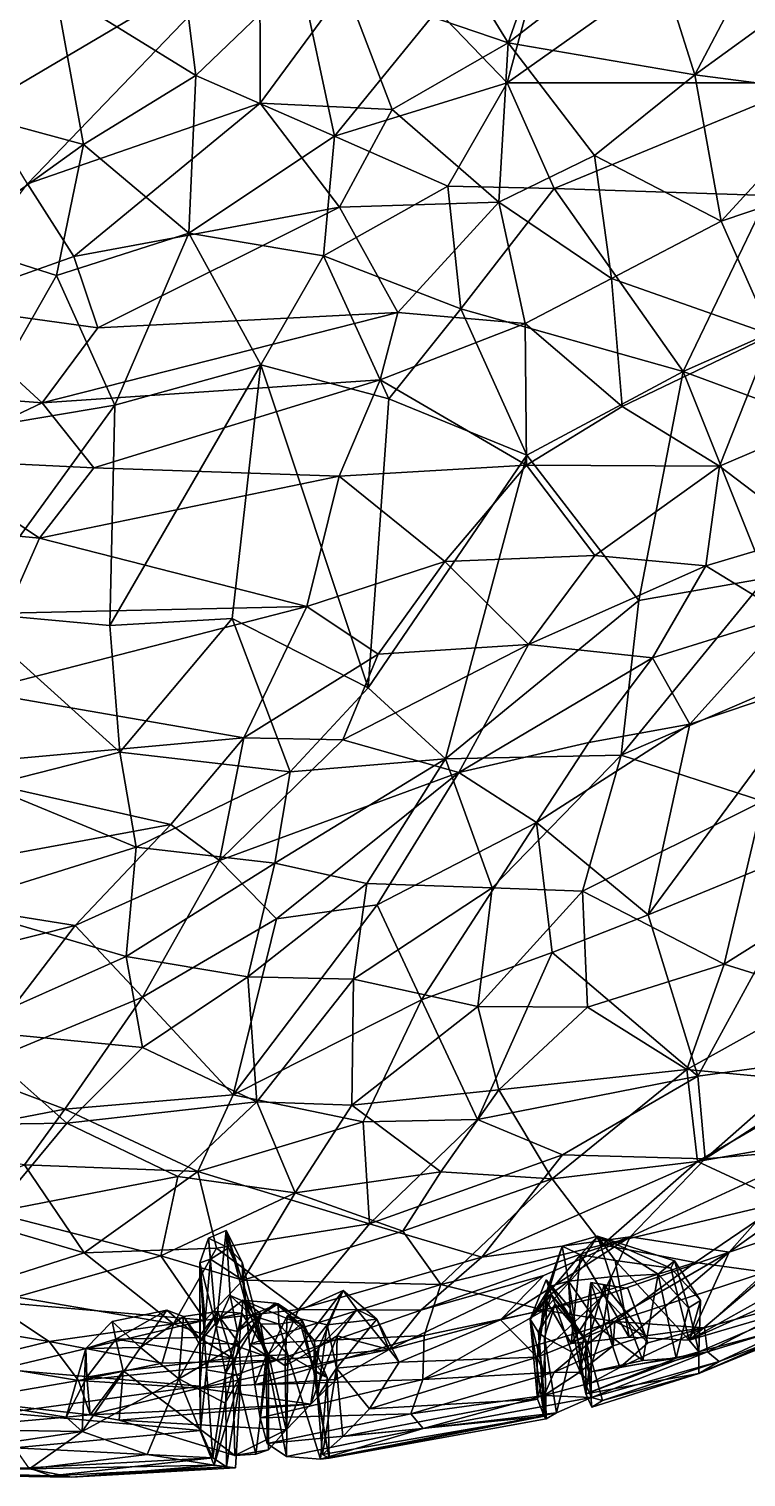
# Model space of a CAD drawing. Header units: metres. Extents: x -887 to 648, y -818 to 707.
# Drawn here: x 28.6 to 237.1, y -815.5 to -394.1 of the extents above; entities that cross this region are included whole.
import ezdxf

# ---------------------------------------------------------------- set-up
doc = ezdxf.new("R2010")
doc.units = ezdxf.units.M

msp = doc.modelspace()

# ---------------------------------------------------------------- linework, layer by layer
at = {"layer": '10k-small'}
for points in [[(222.25, -407.46, -630.75), (209.22, -366.21, -654.09), (251.46, -351.78, -648.46)], [(222.25, -407.46, -630.75), (251.46, -351.78, -648.46), (266.35, -375.29, -632.15)], [(168.02, -398.11, -647.13), (144.26, -359.48, -666.99), (183.24, -354.81, -663.87)], [(167.71, -409.75, 732.98), (182.67, -354.18, 737.11), (147.34, -388.63, 741)], [(167.71, -409.75, 732.98), (222.99, -370.48, 724.17), (182.67, -354.18, 737.11)], [(168.02, -398.11, -647.13), (183.24, -354.81, -663.87), (209.22, -366.21, -654.09)], [(168.02, -398.11, -647.13), (120.71, -381.87, -658.57), (144.26, -359.48, -666.99)], [(255.89, -409.76, 704.26), (285.65, -361.5, 703.21), (222.99, -370.48, 724.17)], [(222.25, -407.46, -630.75), (168.02, -398.11, -647.13), (209.22, -366.21, -654.09)], [(14.59, -416.82, -637.06), (22.67, -384.23, -650.3), (95.79, -368.8, -664.4)], [(28.24, -439.14, -627.13), (14.59, -416.82, -637.06), (95.79, -368.8, -664.4)], [(28.24, -439.14, -627.13), (95.79, -368.8, -664.4), (95.83, -415.63, -642.44)], [(95.83, -415.63, -642.44), (95.79, -368.8, -664.4), (120.71, -381.87, -658.57)], [(255.89, -409.76, 704.26), (222.99, -370.48, 724.17), (167.71, -409.75, 732.98)], [(77.17, -407.62, 744.64), (107.47, -378.42, 748.39), (73.87, -381.4, 748.86)], [(117.52, -425.27, 738.32), (107.47, -378.42, 748.39), (77.17, -407.62, 744.64)], [(117.52, -425.27, 738.32), (147.34, -388.63, 741), (107.47, -378.42, 748.39)], [(264.03, -412.86, -612.39), (222.25, -407.46, -630.75), (266.35, -375.29, -632.15)], [(-3.12, -414.82, 734.15), (36.22, -382.26, 746.82), (-12.77, -391.93, 735.85)], [(44.48, -427.71, 738.56), (36.22, -382.26, 746.82), (-3.12, -414.82, 734.15)], [(77.17, -407.62, 744.64), (73.87, -381.4, 748.86), (36.22, -382.26, 746.82)], [(44.48, -427.71, 738.56), (77.17, -407.62, 744.64), (36.22, -382.26, 746.82)], [(134.23, -417.48, -640.29), (95.83, -415.63, -642.44), (120.71, -381.87, -658.57)], [(134.23, -417.48, -640.29), (120.71, -381.87, -658.57), (168.02, -398.11, -647.13)], [(117.52, -425.27, 738.32), (167.71, -409.75, 732.98), (147.34, -388.63, 741)], [(165.22, -444.45, -621.56), (134.23, -417.48, -640.29), (168.02, -398.11, -647.13)], [(165.22, -444.45, -621.56), (168.02, -398.11, -647.13), (193.08, -430.93, -624.68)], [(193.08, -430.93, -624.68), (168.02, -398.11, -647.13), (222.25, -407.46, -630.75)], [(75.1, -453.52, 731.7), (77.17, -407.62, 744.64), (44.48, -427.71, 738.56)], [(75.1, -453.52, 731.7), (117.52, -425.27, 738.32), (77.17, -407.62, 744.64)], [(229.93, -450.05, -601.66), (193.08, -430.93, -624.68), (222.25, -407.46, -630.75)], [(229.93, -450.05, -601.66), (222.25, -407.46, -630.75), (264.03, -412.86, -612.39)], [(150.42, -439.86, 728.37), (167.71, -409.75, 732.98), (117.52, -425.27, 738.32)], [(181.39, -440.53, 719.94), (167.71, -409.75, 732.98), (150.42, -439.86, 728.37)], [(181.39, -440.53, 719.94), (255.89, -409.76, 704.26), (167.71, -409.75, 732.98)], [(243.48, -442.54, 698.44), (255.89, -409.76, 704.26), (181.39, -440.53, 719.94)], [(229.93, -450.05, -601.66), (264.03, -412.86, -612.39), (261.49, -439.34, -596.05)], [(5.38, -455.88, 724.49), (44.48, -427.71, 738.56), (-3.12, -414.82, 734.15)], [(41.73, -460.26, -614.45), (28.24, -439.14, -627.13), (95.83, -415.63, -642.44)], [(41.73, -460.26, -614.45), (95.83, -415.63, -642.44), (118.96, -445.92, -624.5)], [(118.96, -445.92, -624.5), (95.83, -415.63, -642.44), (134.23, -417.48, -640.29)], [(118.96, -445.92, -624.5), (134.23, -417.48, -640.29), (165.22, -444.45, -621.56)], [(114.24, -460.08, 727.28), (117.52, -425.27, 738.32), (75.1, -453.52, 731.7)], [(114.24, -460.08, 727.28), (150.42, -439.86, 728.37), (117.52, -425.27, 738.32)], [(36.62, -465.82, 724.97), (44.48, -427.71, 738.56), (5.38, -455.88, 724.49)], [(36.62, -465.82, 724.97), (75.1, -453.52, 731.7), (44.48, -427.71, 738.56)], [(198.04, -466.74, -599.52), (165.22, -444.45, -621.56), (193.08, -430.93, -624.68)], [(198.04, -466.74, -599.52), (193.08, -430.93, -624.68), (229.93, -450.05, -601.66)], [(1.58, -474.58, -607.29), (28.24, -439.14, -627.13), (41.73, -460.26, -614.45)], [(154.25, -475.54, 713.75), (150.42, -439.86, 728.37), (114.24, -460.08, 727.28)], [(154.25, -475.54, 713.75), (181.39, -440.53, 719.94), (150.42, -439.86, 728.37)], [(218.89, -493.78, 687.04), (181.39, -440.53, 719.94), (154.25, -475.54, 713.75)], [(218.89, -493.78, 687.04), (243.48, -442.54, 698.44), (181.39, -440.53, 719.94)], [(218.89, -493.78, 687.04), (269, -471.51, 677.02), (243.48, -442.54, 698.44)], [(244.59, -483.12, -569.03), (229.93, -450.05, -601.66), (261.49, -439.34, -596.05)], [(48.69, -481.06, -599.71), (41.73, -460.26, -614.45), (118.96, -445.92, -624.5)], [(48.69, -481.06, -599.71), (118.96, -445.92, -624.5), (135.93, -476.63, -602.48)], [(135.93, -476.63, -602.48), (118.96, -445.92, -624.5), (165.22, -444.45, -621.56)], [(172.95, -479.84, -595.04), (135.93, -476.63, -602.48), (165.22, -444.45, -621.56)], [(172.95, -479.84, -595.04), (165.22, -444.45, -621.56), (198.04, -466.74, -599.52)], [(244.59, -483.12, -569.03), (198.04, -466.74, -599.52), (229.93, -450.05, -601.66)], [(53.62, -503.59, 710.09), (75.1, -453.52, 731.7), (36.62, -465.82, 724.97)], [(53.62, -503.59, 710.09), (96.06, -491.82, 715.09), (75.1, -453.52, 731.7)], [(96.06, -491.82, 715.09), (114.24, -460.08, 727.28), (75.1, -453.52, 731.7)], [(11.05, -510.7, 703.82), (36.62, -465.82, 724.97), (5.38, -455.88, 724.49)], [(48.69, -481.06, -599.71), (1.58, -474.58, -607.29), (41.73, -460.26, -614.45)], [(133.28, -501.68, 706.05), (114.24, -460.08, 727.28), (96.06, -491.82, 715.09)], [(133.28, -501.68, 706.05), (154.25, -475.54, 713.75), (114.24, -460.08, 727.28)], [(11.05, -510.7, 703.82), (53.62, -503.59, 710.09), (36.62, -465.82, 724.97)], [(201.11, -503.92, -565.9), (172.95, -479.84, -595.04), (198.04, -466.74, -599.52)], [(201.11, -503.92, -565.9), (198.04, -466.74, -599.52), (244.59, -483.12, -569.03)], [(269.49, -512.48, 657.82), (269, -471.51, 677.02), (218.89, -493.78, 687.04)], [(32.51, -502.88, -581.98), (-28.34, -498.21, -594.82), (1.58, -474.58, -607.29)], [(32.51, -502.88, -581.98), (1.58, -474.58, -607.29), (48.69, -481.06, -599.71)], [(173.42, -518.11, 688.98), (154.25, -475.54, 713.75), (133.28, -501.68, 706.05)], [(173.42, -518.11, 688.98), (218.89, -493.78, 687.04), (154.25, -475.54, 713.75)], [(32.51, -502.88, -581.98), (48.69, -481.06, -599.71), (135.93, -476.63, -602.48)], [(32.51, -502.88, -581.98), (135.93, -476.63, -602.48), (130.74, -496.16, -587.05)], [(130.74, -496.16, -587.05), (135.93, -476.63, -602.48), (172.95, -479.84, -595.04)], [(173.27, -521.06, -556.52), (130.74, -496.16, -587.05), (172.95, -479.84, -595.04)], [(173.27, -521.06, -556.52), (172.95, -479.84, -595.04), (201.11, -503.92, -565.9)], [(229.47, -521.29, -537.09), (201.11, -503.92, -565.9), (244.59, -483.12, -569.03)], [(266.14, -505.62, -535.15), (229.47, -521.29, -537.09), (244.59, -483.12, -569.03)], [(52.17, -567.69, 678.51), (96.06, -491.82, 715.09), (53.62, -503.59, 710.09)], [(52.17, -567.69, 678.51), (87.71, -565.7, 678.1), (96.06, -491.82, 715.09)], [(127.26, -585.88, 663.23), (96.06, -491.82, 715.09), (87.71, -565.7, 678.1)], [(127.26, -585.88, 663.23), (133.28, -501.68, 706.05), (96.06, -491.82, 715.09)], [(47.53, -521.81, -563.72), (32.51, -502.88, -581.98), (130.74, -496.16, -587.05)], [(118.81, -524.22, -560.56), (47.53, -521.81, -563.72), (130.74, -496.16, -587.05)], [(173.27, -521.06, -556.52), (118.81, -524.22, -560.56), (130.74, -496.16, -587.05)], [(205.96, -560.38, 657.69), (218.89, -493.78, 687.04), (173.42, -518.11, 688.98)], [(205.96, -560.38, 657.69), (242.87, -553.89, 647.39), (218.89, -493.78, 687.04)], [(242.87, -553.89, 647.39), (269.49, -512.48, 657.82), (218.89, -493.78, 687.04)], [(32.51, -502.88, -581.98), (-2.32, -519.42, -569.97), (-28.34, -498.21, -594.82)], [(47.53, -521.81, -563.72), (-2.32, -519.42, -569.97), (32.51, -502.88, -581.98)], [(52.17, -567.69, 678.51), (53.62, -503.59, 710.09), (9.92, -563.77, 678.4)], [(9.92, -563.77, 678.4), (53.62, -503.59, 710.09), (11.05, -510.7, 703.82)], [(127.26, -585.88, 663.23), (173.42, -518.11, 688.98), (133.28, -501.68, 706.05)], [(229.47, -521.29, -537.09), (173.27, -521.06, -556.52), (201.11, -503.92, -565.9)], [(266.14, -505.62, -535.15), (255.66, -541.29, -497.53), (229.47, -521.29, -537.09)], [(149.74, -606.46, 647.27), (173.42, -518.11, 688.98), (127.26, -585.88, 663.23)], [(149.74, -606.46, 647.27), (205.96, -560.38, 657.69), (173.42, -518.11, 688.98)], [(31.71, -542.25, -542.19), (-5.9, -538.7, -550.27), (-2.32, -519.42, -569.97)], [(47.53, -521.81, -563.72), (31.71, -542.25, -542.19), (-2.32, -519.42, -569.97)], [(118.81, -524.22, -560.56), (31.71, -542.25, -542.19), (47.53, -521.81, -563.72)], [(173.27, -521.06, -556.52), (149.57, -549.05, -529), (118.81, -524.22, -560.56)], [(193.16, -547.31, -519.9), (149.57, -549.05, -529), (173.27, -521.06, -556.52)], [(229.47, -521.29, -537.09), (193.16, -547.31, -519.9), (173.27, -521.06, -556.52)], [(229.47, -521.29, -537.09), (225.44, -550.31, -501.98), (193.16, -547.31, -519.9)], [(255.66, -541.29, -497.53), (225.44, -550.31, -501.98), (229.47, -521.29, -537.09)], [(118.81, -524.22, -560.56), (109.4, -562.13, -517.08), (31.71, -542.25, -542.19)], [(149.57, -549.05, -529), (109.4, -562.13, -517.08), (118.81, -524.22, -560.56)], [(31.71, -542.25, -542.19), (22.07, -564.08, -516.5), (-5.9, -538.7, -550.27)], [(109.4, -562.13, -517.08), (22.07, -564.08, -516.5), (31.71, -542.25, -542.19)], [(255.66, -541.29, -497.53), (249.24, -564.93, -463.07), (225.44, -550.31, -501.98)], [(193.16, -547.31, -519.9), (173.87, -573.24, -491.13), (149.57, -549.05, -529)], [(225.44, -550.31, -501.98), (173.87, -573.24, -491.13), (193.16, -547.31, -519.9)], [(149.57, -549.05, -529), (130.22, -576.03, -497), (109.4, -562.13, -517.08)], [(173.87, -573.24, -491.13), (130.22, -576.03, -497), (149.57, -549.05, -529)], [(225.44, -550.31, -501.98), (209.94, -577.06, -468.13), (173.87, -573.24, -491.13)], [(249.24, -564.93, -463.07), (209.94, -577.06, -468.13), (225.44, -550.31, -501.98)], [(200.81, -605.48, 632.79), (266.7, -576.88, 623.32), (242.87, -553.89, 647.39)], [(200.81, -605.48, 632.79), (242.87, -553.89, 647.39), (205.96, -560.38, 657.69)], [(149.74, -606.46, 647.27), (200.81, -605.48, 632.79), (205.96, -560.38, 657.69)], [(16.62, -614.39, 648.94), (55.04, -604.57, 657.92), (9.92, -563.77, 678.4)], [(55.04, -604.57, 657.92), (52.17, -567.69, 678.51), (9.92, -563.77, 678.4)], [(109.4, -562.13, -517.08), (13.36, -586.92, -487.41), (22.07, -564.08, -516.5)], [(109.4, -562.13, -517.08), (91.09, -600.43, -466.27), (13.36, -586.92, -487.41)], [(130.22, -576.03, -497), (91.09, -600.43, -466.27), (109.4, -562.13, -517.08)], [(55.04, -604.57, 657.92), (87.71, -565.7, 678.1), (52.17, -567.69, 678.51)], [(104.54, -610.28, 652.18), (87.71, -565.7, 678.1), (55.04, -604.57, 657.92)], [(104.54, -610.28, 652.18), (127.26, -585.88, 663.23), (87.71, -565.7, 678.1)], [(249.24, -564.93, -463.07), (220.82, -596.37, -420.6), (209.94, -577.06, -468.13)], [(259.12, -583.52, -412.88), (220.82, -596.37, -420.6), (249.24, -564.93, -463.07)], [(130.22, -576.03, -497), (119.86, -600.93, -462.05), (91.09, -600.43, -466.27)], [(173.87, -573.24, -491.13), (153.65, -610.48, -436.2), (119.86, -600.93, -462.05)], [(173.87, -573.24, -491.13), (119.86, -600.93, -462.05), (130.22, -576.03, -497)], [(209.94, -577.06, -468.13), (153.65, -610.48, -436.2), (173.87, -573.24, -491.13)], [(209.94, -577.06, -468.13), (191.43, -601.76, -431.53), (153.65, -610.48, -436.2)], [(220.82, -596.37, -420.6), (191.43, -601.76, -431.53), (209.94, -577.06, -468.13)], [(242.03, -618.8, 606.02), (266.7, -576.88, 623.32), (200.81, -605.48, 632.79)], [(260.31, -630.64, -286.63), (208.65, -651.91, -290.61), (259.12, -583.52, -412.88)], [(259.12, -583.52, -412.88), (208.65, -651.91, -290.61), (220.82, -596.37, -420.6)], [(91.09, -600.43, -466.27), (-3.82, -608.99, -457.96), (13.36, -586.92, -487.41)], [(104.54, -610.28, 652.18), (149.74, -606.46, 647.27), (127.26, -585.88, 663.23)], [(220.82, -596.37, -420.6), (208.65, -651.91, -290.61), (176.26, -625.04, -390.29)], [(220.82, -596.37, -420.6), (176.26, -625.04, -390.29), (191.43, -601.76, -431.53)], [(91.09, -600.43, -466.27), (69.84, -625.59, -429.93), (-3.82, -608.99, -457.96)], [(91.09, -600.43, -466.27), (84.06, -636.08, -410.66), (69.84, -625.59, -429.93)], [(119.86, -600.93, -462.05), (84.06, -636.08, -410.66), (91.09, -600.43, -466.27)], [(153.65, -610.48, -436.2), (84.06, -636.08, -410.66), (119.86, -600.93, -462.05)], [(191.43, -601.76, -431.53), (176.26, -625.04, -390.29), (153.65, -610.48, -436.2)], [(59.81, -632.18, 639.81), (55.04, -604.57, 657.92), (16.62, -614.39, 648.94)], [(59.81, -632.18, 639.81), (104.54, -610.28, 652.18), (55.04, -604.57, 657.92)], [(100.13, -636.88, 635.13), (149.74, -606.46, 647.27), (104.54, -610.28, 652.18)], [(126.86, -642.76, 627.06), (149.74, -606.46, 647.27), (100.13, -636.88, 635.13)], [(163.34, -644.01, 617.42), (149.74, -606.46, 647.27), (126.86, -642.76, 627.06)], [(163.34, -644.01, 617.42), (200.81, -605.48, 632.79), (149.74, -606.46, 647.27)], [(189.59, -645, 608.27), (200.81, -605.48, 632.79), (163.34, -644.01, 617.42)], [(189.59, -645, 608.27), (242.03, -618.8, 606.02), (200.81, -605.48, 632.79)], [(69.84, -625.59, -429.93), (-28.43, -643.8, -405.01), (-3.82, -608.99, -457.96)], [(100.13, -636.88, 635.13), (104.54, -610.28, 652.18), (59.81, -632.18, 639.81)], [(153.65, -610.48, -436.2), (100.66, -653.1, -371.5), (84.06, -636.08, -410.66)], [(153.65, -610.48, -436.2), (129.84, -649, -365.76), (100.66, -653.1, -371.5)], [(176.26, -625.04, -390.29), (129.84, -649, -365.76), (153.65, -610.48, -436.2)], [(5.89, -649.12, 621.43), (59.81, -632.18, 639.81), (16.62, -614.39, 648.94)], [(230.77, -666.26, 570.89), (242.03, -618.8, 606.02), (189.59, -645, 608.27)], [(230.77, -666.26, 570.89), (281.02, -634.66, 571.32), (242.03, -618.8, 606.02)], [(69.84, -625.59, -429.93), (42.04, -655, -382.69), (-28.43, -643.8, -405.01)], [(84.06, -636.08, -410.66), (42.04, -655, -382.69), (69.84, -625.59, -429.93)], [(176.26, -625.04, -390.29), (142.75, -676.61, -289.52), (129.84, -649, -365.76)], [(180.74, -662.89, -291.26), (142.75, -676.61, -289.52), (176.26, -625.04, -390.29)], [(208.65, -651.91, -290.61), (180.74, -662.89, -291.26), (176.26, -625.04, -390.29)], [(56.9, -664, 614.17), (59.81, -632.18, 639.81), (5.89, -649.12, 621.43)], [(56.9, -664, 614.17), (100.13, -636.88, 635.13), (59.81, -632.18, 639.81)], [(260.31, -630.64, -286.63), (223.1, -698.83, -162.04), (208.65, -651.91, -290.61)], [(260.31, -630.64, -286.63), (257.88, -694.11, -131.7), (223.1, -698.83, -162.04)], [(84.06, -636.08, -410.66), (61.63, -675.85, -338.31), (42.04, -655, -382.69)], [(100.66, -653.1, -371.5), (61.63, -675.85, -338.31), (84.06, -636.08, -410.66)], [(259.04, -675.12, 544.96), (281.02, -634.66, 571.32), (230.77, -666.26, 570.89)], [(92.25, -669.97, 607.84), (100.13, -636.88, 635.13), (56.9, -664, 614.17)], [(92.25, -669.97, 607.84), (126.86, -642.76, 627.06), (100.13, -636.88, 635.13)], [(42.04, -655, -382.69), (-77.19, -685.14, -331.28), (-28.43, -643.8, -405.01)], [(122.99, -670.6, 603.43), (126.86, -642.76, 627.06), (92.25, -669.97, 607.84)], [(122.99, -670.6, 603.43), (163.34, -644.01, 617.42), (126.86, -642.76, 627.06)], [(159.13, -678.6, 587.64), (163.34, -644.01, 617.42), (122.99, -670.6, 603.43)], [(159.13, -678.6, 587.64), (189.59, -645, 608.27), (163.34, -644.01, 617.42)], [(129.84, -649, -365.76), (88.02, -704.32, -260.77), (100.66, -653.1, -371.5)], [(142.75, -676.61, -289.52), (88.02, -704.32, -260.77), (129.84, -649, -365.76)], [(191.08, -678.81, 576.56), (189.59, -645, 608.27), (159.13, -678.6, 587.64)], [(191.08, -678.81, 576.56), (230.77, -666.26, 570.89), (189.59, -645, 608.27)], [(9.06, -685.42, 590.35), (56.9, -664, 614.17), (5.89, -649.12, 621.43)], [(100.66, -653.1, -371.5), (88.02, -704.32, -260.77), (61.63, -675.85, -338.31)], [(223.1, -698.83, -162.04), (180.74, -662.89, -291.26), (208.65, -651.91, -290.61)], [(42.04, -655, -382.69), (9.73, -697.45, -303.38), (-77.19, -685.14, -331.28)], [(61.63, -675.85, -338.31), (9.73, -697.45, -303.38), (42.04, -655, -382.69)], [(61.61, -690.5, 589.68), (56.9, -664, 614.17), (9.06, -685.42, 590.35)], [(61.61, -690.5, 589.68), (92.25, -669.97, 607.84), (56.9, -664, 614.17)], [(180.74, -662.89, -291.26), (159.1, -711.48, -192.05), (142.75, -676.61, -289.52)], [(223.1, -698.83, -162.04), (159.1, -711.48, -192.05), (180.74, -662.89, -291.26)], [(94.91, -706.33, 572.08), (92.25, -669.97, 607.84), (61.61, -690.5, 589.68)], [(94.91, -706.33, 572.08), (122.99, -670.6, 603.43), (92.25, -669.97, 607.84)], [(230.77, -666.26, 570.89), (191.08, -678.81, 576.56), (219.96, -696.9, 543.8)], [(259.04, -675.12, 544.96), (230.77, -666.26, 570.89), (219.96, -696.9, 543.8)], [(122.99, -670.6, 603.43), (94.91, -706.33, 572.08), (122.54, -707.32, 566.59)], [(159.13, -678.6, 587.64), (122.99, -670.6, 603.43), (122.54, -707.32, 566.59)], [(61.63, -675.85, -338.31), (39.09, -708.47, -272.36), (9.73, -697.45, -303.38)], [(88.02, -704.32, -260.77), (39.09, -708.47, -272.36), (61.63, -675.85, -338.31)], [(142.75, -676.61, -289.52), (125.79, -712.12, -216.74), (88.02, -704.32, -260.77)], [(159.1, -711.48, -192.05), (125.79, -712.12, -216.74), (142.75, -676.61, -289.52)], [(262.3, -700.89, 509.77), (259.04, -675.12, 544.96), (219.96, -696.9, 543.8)], [(165.27, -702.87, 560.16), (159.13, -678.6, 587.64), (122.54, -707.32, 566.59)], [(191.08, -678.81, 576.56), (159.13, -678.6, 587.64), (165.27, -702.87, 560.16)], [(219.96, -696.9, 543.8), (191.08, -678.81, 576.56), (165.27, -702.87, 560.16)], [(39.69, -712.52, 566.34), (9.06, -685.42, 590.35), (-13.55, -713.3, 557.14)], [(39.69, -712.52, 566.34), (61.61, -690.5, 589.68), (9.06, -685.42, 590.35)], [(94.91, -706.33, 572.08), (61.61, -690.5, 589.68), (39.69, -712.52, 566.34)], [(275.12, -690.71, -116.62), (258.93, -719.99, -54.25), (225.23, -722.97, -91.95)], [(275.12, -690.71, -116.62), (225.23, -722.97, -91.95), (257.88, -694.11, -131.7)], [(257.88, -694.11, -131.7), (225.23, -722.97, -91.95), (223.1, -698.83, -162.04)], [(39.09, -708.47, -272.36), (-13.25, -718.54, -257.77), (9.73, -697.45, -303.38)], [(223.1, -698.83, -162.04), (183.79, -721.78, -142.35), (159.1, -711.48, -192.05)], [(219.96, -696.9, 543.8), (165.27, -702.87, 560.16), (180.75, -728.74, 521.79)], [(223.03, -723.69, 505.25), (219.96, -696.9, 543.8), (180.75, -728.74, 521.79)], [(225.23, -722.97, -91.95), (183.79, -721.78, -142.35), (223.1, -698.83, -162.04)], [(262.3, -700.89, 509.77), (219.96, -696.9, 543.8), (223.03, -723.69, 505.25)], [(165.27, -702.87, 560.16), (122.54, -707.32, 566.59), (148.41, -726.74, 536.61)], [(180.75, -728.74, 521.79), (165.27, -702.87, 560.16), (148.41, -726.74, 536.61)], [(262.3, -700.89, 509.77), (223.03, -723.69, 505.25), (259.24, -717.27, 486.99)], [(88.02, -704.32, -260.77), (77.74, -726.6, -209.75), (39.09, -708.47, -272.36)], [(94.91, -706.33, 572.08), (39.69, -712.52, 566.34), (71.88, -728.06, 548.2)], [(106.03, -732.87, 538.91), (94.91, -706.33, 572.08), (71.88, -728.06, 548.2)], [(125.79, -712.12, -216.74), (77.74, -726.6, -209.75), (88.02, -704.32, -260.77)], [(122.54, -707.32, 566.59), (94.91, -706.33, 572.08), (106.03, -732.87, 538.91)], [(148.41, -726.74, 536.61), (122.54, -707.32, 566.59), (106.03, -732.87, 538.91)], [(39.09, -708.47, -272.36), (27.32, -724.66, -235.26), (-13.25, -718.54, -257.77)], [(77.74, -726.6, -209.75), (27.32, -724.66, -235.26), (39.09, -708.47, -272.36)], [(127.67, -741.83, -135.85), (77.74, -726.6, -209.75), (125.79, -712.12, -216.74)], [(159.1, -711.48, -192.05), (127.67, -741.83, -135.85), (125.79, -712.12, -216.74)], [(183.79, -721.78, -142.35), (127.67, -741.83, -135.85), (159.1, -711.48, -192.05)], [(286.95, -711.21, -33.26), (263.55, -739.48, 26.28), (232.24, -750.13, 10.63)], [(286.95, -711.21, -33.26), (232.24, -750.13, 10.63), (258.93, -719.99, -54.25)], [(39.69, -712.52, 566.34), (-13.55, -713.3, 557.14), (18.03, -738.57, 533.85)], [(71.88, -728.06, 548.2), (39.69, -712.52, 566.34), (18.03, -738.57, 533.85)], [(258.93, -719.99, -54.25), (232.24, -750.13, 10.63), (203.49, -745.63, -49.76)], [(258.93, -719.99, -54.25), (203.49, -745.63, -49.76), (225.23, -722.97, -91.95)], [(259.24, -717.27, 486.99), (223.03, -723.69, 505.25), (248.29, -735.43, 464.13)], [(44.7, -750.25, -152.71), (-1.52, -736.72, -204.91), (27.32, -724.66, -235.26)], [(77.74, -726.6, -209.75), (44.7, -750.25, -152.71), (27.32, -724.66, -235.26)], [(183.79, -721.78, -142.35), (160.31, -751.58, -78.75), (127.67, -741.83, -135.85)], [(225.23, -722.97, -91.95), (160.31, -751.58, -78.75), (183.79, -721.78, -142.35)], [(225.23, -722.97, -91.95), (203.49, -745.63, -49.76), (160.31, -751.58, -78.75)], [(223.03, -723.69, 505.25), (180.75, -728.74, 521.79), (195.44, -748, 481.59)], [(248.29, -735.43, 464.13), (223.03, -723.69, 505.25), (195.44, -748, 481.59)], [(71.88, -728.06, 548.2), (18.03, -738.57, 533.85), (66.96, -751.18, 516.23)], [(83.19, -748.91, -141.2), (44.7, -750.25, -152.71), (77.74, -726.6, -209.75)], [(106.03, -732.87, 538.91), (71.88, -728.06, 548.2), (66.96, -751.18, 516.23)], [(127.67, -741.83, -135.85), (83.19, -748.91, -141.2), (77.74, -726.6, -209.75)], [(148.41, -726.74, 536.61), (106.03, -732.87, 538.91), (137.36, -743.98, 515.6)], [(180.75, -728.74, 521.79), (148.41, -726.74, 536.61), (137.36, -743.98, 515.6)], [(180.75, -728.74, 521.79), (137.36, -743.98, 515.6), (148.4, -759.5, 485.72)], [(195.44, -748, 481.59), (180.75, -728.74, 521.79), (148.4, -759.5, 485.72)], [(106.03, -732.87, 538.91), (66.96, -751.18, 516.23), (90.87, -758.21, 504.14)], [(137.36, -743.98, 515.6), (106.03, -732.87, 538.91), (90.87, -758.21, 504.14)], [(44.7, -750.25, -152.71), (11.5, -760.86, -123.67), (-1.52, -736.72, -204.91)], [(248.29, -735.43, 464.13), (195.44, -748, 481.59), (222.35, -753.11, 448.98)], [(248.29, -735.43, 464.13), (222.35, -753.11, 448.98), (242.79, -755.94, 418.22)], [(66.96, -751.18, 516.23), (18.03, -738.57, 533.85), (19.61, -764.61, 495.03)], [(273.87, -745.86, 82.23), (220.65, -775.74, 113.44), (263.55, -739.48, 26.28)], [(263.55, -739.48, 26.28), (220.65, -775.74, 113.44), (232.24, -750.13, 10.63)], [(85.94, -743.8, 467.75), (80.87, -746.04, 470.63), (83.1, -771.74, 376.71)], [(86.62, -748.79, 495.7), (80.87, -746.04, 470.63), (85.94, -743.8, 467.75)], [(85.94, -743.8, 467.75), (83.1, -771.74, 376.71), (87.1, -762.68, 390.87)], [(127.67, -741.83, -135.85), (107.01, -766.78, -69.86), (83.19, -748.91, -141.2)], [(90.6, -753.02, 492.88), (85.94, -743.8, 467.75), (97.64, -780.16, 365.97)], [(85.94, -743.8, 467.75), (91.59, -764.65, 397.53), (97.64, -780.16, 365.97)], [(91.59, -764.65, 397.53), (85.94, -743.8, 467.75), (87.1, -762.68, 390.87)], [(86.62, -748.79, 495.7), (85.94, -743.8, 467.75), (90.6, -753.02, 492.88)], [(148.4, -759.5, 485.72), (137.36, -743.98, 515.6), (90.87, -758.21, 504.14)], [(160.31, -751.58, -78.75), (107.01, -766.78, -69.86), (127.67, -741.83, -135.85)], [(203.49, -745.63, -49.76), (142.6, -766.98, -41.13), (160.31, -751.58, -78.75)], [(203.49, -745.63, -49.76), (178.34, -756.93, -40.37), (142.6, -766.98, -41.13)], [(203.49, -745.63, -49.76), (165.71, -769.77, -5.22), (178.34, -756.93, -40.37)], [(203.49, -745.63, -49.76), (195.21, -762.99, 4.93), (165.71, -769.77, -5.22)], [(193.96, -745.46, 86.42), (185.5, -758.54, 103.77), (183.64, -748.35, 79.15)], [(193.96, -745.46, 86.42), (183.64, -748.35, 79.15), (189.02, -750.88, 64.68)], [(197.81, -757.28, 106.64), (185.5, -758.54, 103.77), (193.96, -745.46, 86.42)], [(199.12, -752.52, 79.26), (193.96, -745.46, 86.42), (189.02, -750.88, 64.68)], [(211.64, -756.52, 135.36), (197.81, -757.28, 106.64), (193.96, -745.46, 86.42)], [(216.31, -752.65, 134.05), (211.64, -756.52, 135.36), (193.96, -745.46, 86.42)], [(215.3, -754.8, 120.73), (193.96, -745.46, 86.42), (199.12, -752.52, 79.26)], [(216.31, -752.65, 134.05), (193.96, -745.46, 86.42), (215.3, -754.8, 120.73)], [(232.24, -750.13, 10.63), (195.21, -762.99, 4.93), (203.49, -745.63, -49.76)], [(273.87, -745.86, 82.23), (260, -758, 109.63), (220.65, -775.74, 113.44)], [(83.19, -748.91, -141.2), (70.71, -770.93, -73.19), (44.7, -750.25, -152.71)], [(107.01, -766.78, -69.86), (70.71, -770.93, -73.19), (83.19, -748.91, -141.2)], [(78.36, -753.17, 471.57), (83.1, -771.74, 376.71), (80.87, -746.04, 470.63)], [(81.41, -752.12, 496.89), (78.36, -753.17, 471.57), (80.87, -746.04, 470.63)], [(86.62, -748.79, 495.7), (81.41, -752.12, 496.89), (80.87, -746.04, 470.63)], [(90.87, -758.21, 504.14), (81.41, -752.12, 496.89), (86.62, -748.79, 495.7)], [(90.87, -758.21, 504.14), (86.62, -748.79, 495.7), (90.6, -753.02, 492.88)], [(195.44, -748, 481.59), (148.4, -759.5, 485.72), (178.47, -767.02, 452.36)], [(222.35, -753.11, 448.98), (195.44, -748, 481.59), (178.47, -767.02, 452.36)], [(189.02, -750.88, 64.68), (183.64, -748.35, 79.15), (178.52, -763.29, 58.01)], [(179.21, -763.18, 86.49), (178.52, -763.29, 58.01), (183.64, -748.35, 79.15)], [(185.5, -758.54, 103.77), (179.21, -763.18, 86.49), (183.64, -748.35, 79.15)], [(232.24, -750.13, 10.63), (203.2, -774.82, 72.64), (186.26, -776.65, 52.52)], [(232.24, -750.13, 10.63), (186.26, -776.65, 52.52), (195.21, -762.99, 4.93)], [(232.24, -750.13, 10.63), (220.65, -775.74, 113.44), (203.2, -774.82, 72.64)], [(70.71, -770.93, -73.19), (11.5, -760.86, -123.67), (44.7, -750.25, -152.71)], [(79.89, -769.91, 483.88), (66.96, -751.18, 516.23), (19.61, -764.61, 495.03)], [(90.87, -758.21, 504.14), (66.96, -751.18, 516.23), (79.89, -769.91, 483.88)], [(79.89, -769.91, 483.88), (78.29, -789.12, 439.89), (78.36, -753.17, 471.57)], [(78.36, -753.17, 471.57), (78.29, -789.12, 439.89), (78.56, -802.02, 398.96)], [(81.41, -752.12, 496.89), (79.89, -769.91, 483.88), (78.36, -753.17, 471.57)], [(78.36, -753.17, 471.57), (78.56, -802.02, 398.96), (80.28, -784.3, 375.46)], [(78.36, -753.17, 471.57), (80.28, -784.3, 375.46), (83.1, -771.74, 376.71)], [(90.87, -758.21, 504.14), (79.89, -769.91, 483.88), (81.41, -752.12, 496.89)], [(90.6, -753.02, 492.88), (97.64, -780.16, 365.97), (92.81, -776.92, 467.92)], [(90.87, -758.21, 504.14), (90.6, -753.02, 492.88), (92.81, -776.92, 467.92)], [(160.31, -751.58, -78.75), (142.6, -766.98, -41.13), (107.01, -766.78, -69.86)], [(222.35, -753.11, 448.98), (178.47, -767.02, 452.36), (199.03, -770.28, 423.63)], [(186.26, -776.65, 52.52), (189.02, -750.88, 64.68), (178.52, -763.29, 58.01)], [(203.2, -774.82, 72.64), (189.02, -750.88, 64.68), (186.26, -776.65, 52.52)], [(199.12, -752.52, 79.26), (189.02, -750.88, 64.68), (203.2, -774.82, 72.64)], [(242.79, -755.94, 418.22), (222.35, -753.11, 448.98), (199.03, -770.28, 423.63)], [(220.65, -775.74, 113.44), (199.12, -752.52, 79.26), (203.2, -774.82, 72.64)], [(215.3, -754.8, 120.73), (199.12, -752.52, 79.26), (220.65, -775.74, 113.44)], [(220.42, -766.26, 145.47), (211.64, -756.52, 135.36), (216.31, -752.65, 134.05)], [(223.91, -764.14, 135.9), (216.31, -752.65, 134.05), (215.3, -754.8, 120.73)], [(220.42, -766.26, 145.47), (216.31, -752.65, 134.05), (223.91, -764.14, 135.9)], [(148.4, -759.5, 485.72), (90.87, -758.21, 504.14), (92.81, -776.92, 467.92)], [(178.34, -756.93, -40.37), (165.71, -769.77, -5.22), (133.34, -778.44, -4.7)], [(178.34, -756.93, -40.37), (133.34, -778.44, -4.7), (142.6, -766.98, -41.13)], [(179.03, -758.15, 154.68), (174.38, -769.64, 149.7), (180.28, -760.03, 126.65)], [(180.59, -762.55, 189.46), (174.38, -769.64, 149.7), (179.03, -758.15, 154.68)], [(185.94, -768.68, 176.07), (179.03, -758.15, 154.68), (186.04, -766.37, 122.25)], [(179.03, -758.15, 154.68), (180.28, -760.03, 126.65), (186.04, -766.37, 122.25)], [(180.59, -762.55, 189.46), (179.03, -758.15, 154.68), (185.94, -768.68, 176.07)], [(185.5, -758.54, 103.77), (180.28, -760.03, 126.65), (179.21, -763.18, 86.49)], [(180.28, -760.03, 126.65), (185.5, -758.54, 103.77), (186.04, -766.37, 122.25)], [(195.42, -772.79, 105.7), (185.5, -758.54, 103.77), (197.81, -757.28, 106.64)], [(188.22, -775.71, 114.25), (185.5, -758.54, 103.77), (195.42, -772.79, 105.7)], [(186.04, -766.37, 122.25), (185.5, -758.54, 103.77), (188.22, -775.71, 114.25)], [(207.17, -781.62, 122.72), (195.42, -772.79, 105.7), (197.81, -757.28, 106.64)], [(211.64, -756.52, 135.36), (207.17, -781.62, 122.72), (197.81, -757.28, 106.64)], [(242.79, -755.94, 418.22), (199.03, -770.28, 423.63), (225.04, -772.08, 380.55)], [(216.78, -780.99, 142.72), (207.17, -781.62, 122.72), (211.64, -756.52, 135.36)], [(220.42, -766.26, 145.47), (216.78, -780.99, 142.72), (211.64, -756.52, 135.36)], [(223.91, -764.14, 135.9), (215.3, -754.8, 120.73), (220.65, -775.74, 113.44)], [(260, -758, 109.63), (255.52, -765.46, 144), (220.65, -775.74, 113.44)], [(255.48, -763.77, 363.07), (242.79, -755.94, 418.22), (225.04, -772.08, 380.55)], [(34.48, -776.09, -60.58), (-3.49, -769.65, -88.39), (11.5, -760.86, -123.67)], [(70.71, -770.93, -73.19), (34.48, -776.09, -60.58), (11.5, -760.86, -123.67)], [(87.1, -762.68, 390.87), (83.1, -771.74, 376.71), (89.23, -773.19, 329.22)], [(95.96, -770.91, 340.77), (87.1, -762.68, 390.87), (93.37, -768.45, 323.35)], [(95.96, -770.91, 340.77), (91.59, -764.65, 397.53), (87.1, -762.68, 390.87)], [(87.1, -762.68, 390.87), (89.23, -773.19, 329.22), (93.37, -768.45, 323.35)], [(148.4, -759.5, 485.72), (92.81, -776.92, 467.92), (143.52, -774.37, 456.35)], [(103.18, -783.19, 127.78), (113.04, -777.68, 58.38), (120, -761.28, 60.72)], [(103.76, -768.65, 169.99), (103.18, -783.19, 127.78), (120, -761.28, 60.72)], [(120, -761.28, 60.72), (115.39, -771.25, 129.33), (103.76, -768.65, 169.99)], [(120, -761.28, 60.72), (113.04, -777.68, 58.38), (123.99, -766.75, 34.73)], [(115.39, -771.25, 129.33), (120, -761.28, 60.72), (129.83, -769.59, 38.68)], [(129.83, -769.59, 38.68), (120, -761.28, 60.72), (123.99, -766.75, 34.73)], [(178.47, -767.02, 452.36), (148.4, -759.5, 485.72), (143.52, -774.37, 456.35)], [(174.38, -769.64, 149.7), (179.21, -763.18, 86.49), (180.28, -760.03, 126.65)], [(176.79, -773.45, 193.97), (174.38, -769.64, 149.7), (180.59, -762.55, 189.46)], [(181.69, -765.27, 273.86), (176.79, -773.45, 193.97), (180.59, -762.55, 189.46)], [(190.53, -775.7, 289.9), (180.59, -762.55, 189.46), (185.94, -768.68, 176.07)], [(190.53, -775.7, 289.9), (181.69, -765.27, 273.86), (180.59, -762.55, 189.46)], [(188.6, -785.14, 365.42), (192.08, -788.13, 350.88), (192, -758.95, 364.63)], [(195.89, -759.61, 380.37), (188.6, -785.14, 365.42), (192, -758.95, 364.63)], [(198.54, -777.4, 392.58), (188.6, -785.14, 365.42), (195.89, -759.61, 380.37)], [(208.55, -776.49, 371.25), (192, -758.95, 364.63), (200.49, -783.63, 353.46)], [(202.73, -760.69, 378.09), (192, -758.95, 364.63), (208.55, -776.49, 371.25)], [(202.73, -760.69, 378.09), (195.89, -759.61, 380.37), (192, -758.95, 364.63)], [(192.08, -788.13, 350.88), (200.49, -783.63, 353.46), (192, -758.95, 364.63)], [(198.54, -777.4, 392.58), (195.89, -759.61, 380.37), (207.91, -774.42, 392.99)], [(207.91, -774.42, 392.99), (195.89, -759.61, 380.37), (202.73, -760.69, 378.09)], [(207.91, -774.42, 392.99), (202.73, -760.69, 378.09), (208.55, -776.49, 371.25)], [(79.89, -769.91, 483.88), (19.61, -764.61, 495.03), (20.03, -784.11, 458.31)], [(68.73, -766.95, 143.5), (52.86, -770.3, 95.47), (53.87, -775.43, 79.25)], [(68.73, -766.95, 143.5), (61.08, -777.89, 141.19), (52.86, -770.3, 95.47)], [(77.97, -774.98, 150.45), (68.73, -766.95, 143.5), (53.87, -775.43, 79.25)], [(73.54, -768.83, 166.98), (61.08, -777.89, 141.19), (68.73, -766.95, 143.5)], [(77.97, -774.98, 150.45), (73.54, -768.83, 166.98), (68.73, -766.95, 143.5)], [(107.01, -766.78, -69.86), (100.73, -781.51, -13.63), (70.71, -770.93, -73.19)], [(89.71, -776.77, 229.89), (84.27, -769.19, 203.13), (90.8, -764.1, 206.73)], [(90.8, -764.1, 206.73), (84.27, -769.19, 203.13), (90.58, -767.87, 192.46)], [(96.29, -768.13, 249.32), (89.71, -776.77, 229.89), (90.8, -764.1, 206.73)], [(90.8, -764.1, 206.73), (90.58, -767.87, 192.46), (98.26, -779.84, 184.27)], [(107.62, -771.01, 203.25), (100.2, -764.98, 220.2), (90.8, -764.1, 206.73)], [(107.62, -771.01, 203.25), (90.8, -764.1, 206.73), (98.26, -779.84, 184.27)], [(100.2, -764.98, 220.2), (96.29, -768.13, 249.32), (90.8, -764.1, 206.73)], [(91.59, -764.65, 397.53), (95.96, -770.91, 340.77), (97.64, -780.16, 365.97)], [(93.37, -768.45, 323.35), (101.09, -765.17, 266.55), (101.26, -771.04, 294.53)], [(101.09, -765.17, 266.55), (93.37, -768.45, 323.35), (96.29, -768.13, 249.32)], [(101.09, -765.17, 266.55), (96.29, -768.13, 249.32), (100.2, -764.98, 220.2)], [(108.07, -769.9, 260.66), (100.2, -764.98, 220.2), (107.62, -771.01, 203.25)], [(108.07, -769.9, 260.66), (101.09, -765.17, 266.55), (100.2, -764.98, 220.2)], [(142.6, -766.98, -41.13), (100.73, -781.51, -13.63), (107.01, -766.78, -69.86)], [(142.6, -766.98, -41.13), (133.34, -778.44, -4.7), (100.73, -781.51, -13.63)], [(108.07, -769.9, 260.66), (101.26, -771.04, 294.53), (101.09, -765.17, 266.55)], [(113.04, -777.68, 58.38), (118.26, -774.4, 35.58), (123.99, -766.75, 34.73)], [(118.26, -774.4, 35.58), (133.34, -778.44, -4.7), (123.99, -766.75, 34.73)], [(133.34, -778.44, -4.7), (129.83, -769.59, 38.68), (123.99, -766.75, 34.73)], [(199.03, -770.28, 423.63), (178.47, -767.02, 452.36), (143.13, -787.19, 418.97)], [(178.47, -767.02, 452.36), (143.52, -774.37, 456.35), (143.13, -787.19, 418.97)], [(195.21, -762.99, 4.93), (176.37, -780.7, 57.7), (165.71, -769.77, -5.22)], [(174.38, -769.64, 149.7), (178.31, -785.4, 91.14), (179.21, -763.18, 86.49)], [(195.21, -762.99, 4.93), (186.26, -776.65, 52.52), (176.37, -780.7, 57.7)], [(178.31, -785.4, 91.14), (176.37, -780.7, 57.7), (179.21, -763.18, 86.49)], [(179.21, -763.18, 86.49), (176.37, -780.7, 57.7), (178.52, -763.29, 58.01)], [(176.37, -780.7, 57.7), (186.26, -776.65, 52.52), (178.52, -763.29, 58.01)], [(178.53, -774.81, 277.11), (176.79, -773.45, 193.97), (181.69, -765.27, 273.86)], [(186.36, -779.07, 311.53), (178.53, -774.81, 277.11), (181.69, -765.27, 273.86)], [(190.53, -775.7, 289.9), (186.36, -779.07, 311.53), (181.69, -765.27, 273.86)], [(185.94, -768.68, 176.07), (186.04, -766.37, 122.25), (188.22, -775.71, 114.25)], [(216.78, -780.99, 142.72), (220.42, -766.26, 145.47), (223.41, -779.08, 147.82)], [(223.41, -779.08, 147.82), (220.42, -766.26, 145.47), (223.91, -764.14, 135.9)], [(223.41, -779.08, 147.82), (223.91, -764.14, 135.9), (220.65, -775.74, 113.44)], [(255.52, -765.46, 144), (223.41, -779.08, 147.82), (220.65, -775.74, 113.44)], [(261.5, -768.83, 206.08), (223.41, -779.08, 147.82), (255.52, -765.46, 144)], [(268.04, -767.04, 232.91), (254.72, -772.26, 268.15), (223.46, -785.39, 235.61)], [(268.04, -767.04, 232.91), (223.46, -785.39, 235.61), (261.5, -768.83, 206.08)], [(255.48, -763.77, 363.07), (225.04, -772.08, 380.55), (225.9, -779.1, 337.5)], [(255.48, -763.77, 363.07), (225.9, -779.1, 337.5), (253.31, -770.75, 319.16)], [(34.48, -776.09, -60.58), (10.19, -782.06, -30.49), (-3.49, -769.65, -88.39)], [(79.89, -769.91, 483.88), (20.03, -784.11, 458.31), (78.29, -789.12, 439.89)], [(70.71, -770.93, -73.19), (67.36, -782.44, -24.68), (34.48, -776.09, -60.58)], [(53.87, -775.43, 79.25), (52.86, -770.3, 95.47), (45.14, -778.12, 81.12)], [(61.08, -777.89, 141.19), (45.14, -778.12, 81.12), (52.86, -770.3, 95.47)], [(72.18, -787, 187.17), (61.08, -777.89, 141.19), (73.54, -768.83, 166.98)], [(100.73, -781.51, -13.63), (67.36, -782.44, -24.68), (70.71, -770.93, -73.19)], [(78.04, -776.54, 195.1), (72.18, -787, 187.17), (73.54, -768.83, 166.98)], [(83.51, -767.36, 181.77), (78.04, -776.54, 195.1), (73.54, -768.83, 166.98)], [(83.51, -767.36, 181.77), (73.54, -768.83, 166.98), (77.97, -774.98, 150.45)], [(83.51, -767.36, 181.77), (77.97, -774.98, 150.45), (87.79, -780.94, 173.73)], [(84.27, -769.19, 203.13), (78.04, -776.54, 195.1), (83.51, -767.36, 181.77)], [(89.71, -776.77, 229.89), (78.04, -776.54, 195.1), (84.27, -769.19, 203.13)], [(90.58, -767.87, 192.46), (83.51, -767.36, 181.77), (87.79, -780.94, 173.73)], [(90.58, -767.87, 192.46), (84.27, -769.19, 203.13), (83.51, -767.36, 181.77)], [(89.23, -773.19, 329.22), (85.77, -785.29, 326.26), (96.29, -768.13, 249.32)], [(85.77, -785.29, 326.26), (90.22, -785.98, 252.39), (96.29, -768.13, 249.32)], [(98.26, -779.84, 184.27), (90.58, -767.87, 192.46), (87.79, -780.94, 173.73)], [(89.23, -773.19, 329.22), (96.29, -768.13, 249.32), (93.37, -768.45, 323.35)], [(90.22, -785.98, 252.39), (89.71, -776.77, 229.89), (96.29, -768.13, 249.32)], [(101.26, -771.04, 294.53), (95.96, -770.91, 340.77), (93.37, -768.45, 323.35)], [(97.64, -780.16, 365.97), (95.96, -770.91, 340.77), (103.92, -779.99, 299.35)], [(95.96, -770.91, 340.77), (101.26, -771.04, 294.53), (103.92, -779.99, 299.35)], [(107.62, -771.01, 203.25), (98.26, -779.84, 184.27), (103.76, -768.65, 169.99)], [(98.26, -779.84, 184.27), (103.18, -783.19, 127.78), (103.76, -768.65, 169.99)], [(101.26, -771.04, 294.53), (108.07, -769.9, 260.66), (115.31, -786.56, 277.18)], [(103.92, -779.99, 299.35), (101.26, -771.04, 294.53), (115.31, -786.56, 277.18)], [(111.71, -775.94, 178.13), (107.62, -771.01, 203.25), (103.76, -768.65, 169.99)], [(115.39, -771.25, 129.33), (111.71, -775.94, 178.13), (103.76, -768.65, 169.99)], [(108.07, -769.9, 260.66), (107.62, -771.01, 203.25), (111.47, -784.82, 242.6)], [(111.47, -784.82, 242.6), (107.62, -771.01, 203.25), (111.71, -775.94, 178.13)], [(115.31, -786.56, 277.18), (108.07, -769.9, 260.66), (111.47, -784.82, 242.6)], [(112.56, -792.17, 221.31), (111.71, -775.94, 178.13), (115.39, -771.25, 129.33)], [(112.56, -792.17, 221.31), (115.39, -771.25, 129.33), (118.06, -783.84, 137.56)], [(118.06, -783.84, 137.56), (115.39, -771.25, 129.33), (129.83, -769.59, 38.68)], [(118.06, -783.84, 137.56), (129.83, -769.59, 38.68), (136.32, -782.07, 15.99)], [(129.83, -769.59, 38.68), (133.34, -778.44, -4.7), (136.32, -782.07, 15.99)], [(165.71, -769.77, -5.22), (136.32, -782.07, 15.99), (133.34, -778.44, -4.7)], [(176.37, -780.7, 57.7), (136.32, -782.07, 15.99), (165.71, -769.77, -5.22)], [(199.03, -770.28, 423.63), (143.13, -787.19, 418.97), (181.37, -785.05, 387.79)], [(178.41, -797.84, 201.2), (176.51, -792.91, 137.89), (174.38, -769.64, 149.7)], [(174.38, -769.64, 149.7), (176.51, -792.91, 137.89), (178.31, -785.4, 91.14)], [(178.41, -797.84, 201.2), (174.38, -769.64, 149.7), (176.79, -773.45, 193.97)], [(199.03, -770.28, 423.63), (181.37, -785.05, 387.79), (198.54, -777.4, 392.58)], [(190.53, -775.7, 289.9), (185.94, -768.68, 176.07), (190.57, -791.3, 160.38)], [(185.94, -768.68, 176.07), (188.22, -775.71, 114.25), (190.57, -791.3, 160.38)], [(207.91, -774.42, 392.99), (199.03, -770.28, 423.63), (198.54, -777.4, 392.58)], [(225.04, -772.08, 380.55), (199.03, -770.28, 423.63), (207.91, -774.42, 392.99)], [(261.5, -768.83, 206.08), (223.46, -785.39, 235.61), (223.41, -779.08, 147.82)], [(253.31, -770.75, 319.16), (225.9, -779.1, 337.5), (229.29, -781.89, 297.67)], [(254.72, -772.26, 268.15), (253.31, -770.75, 319.16), (229.29, -781.89, 297.67)], [(53.87, -775.43, 79.25), (45.14, -778.12, 81.12), (45.45, -786.49, 66.57)], [(45.45, -786.49, 66.57), (56.04, -784.61, 75.05), (53.87, -775.43, 79.25)], [(87.79, -780.94, 173.73), (77.97, -774.98, 150.45), (53.87, -775.43, 79.25)], [(87.79, -780.94, 173.73), (53.87, -775.43, 79.25), (56.04, -784.61, 75.05)], [(83.1, -771.74, 376.71), (80.28, -784.3, 375.46), (85.77, -785.29, 326.26)], [(83.1, -771.74, 376.71), (85.77, -785.29, 326.26), (89.23, -773.19, 329.22)], [(143.52, -774.37, 456.35), (92.81, -776.92, 467.92), (94.33, -788.7, 438.63)], [(143.52, -774.37, 456.35), (94.33, -788.7, 438.63), (143.13, -787.19, 418.97)], [(110.56, -794.29, 61.03), (117.96, -787.12, 25.49), (118.26, -774.4, 35.58)], [(110.56, -794.29, 61.03), (118.26, -774.4, 35.58), (113.04, -777.68, 58.38)], [(118.26, -774.4, 35.58), (117.96, -787.12, 25.49), (133.34, -778.44, -4.7)], [(179.03, -798.65, 250.49), (178.41, -797.84, 201.2), (176.79, -773.45, 193.97)], [(178.53, -774.81, 277.11), (179.03, -798.65, 250.49), (176.79, -773.45, 193.97)], [(186.36, -779.07, 311.53), (182.01, -796.86, 292.03), (178.53, -774.81, 277.11)], [(182.01, -796.86, 292.03), (179.03, -798.65, 250.49), (178.53, -774.81, 277.11)], [(188.22, -775.71, 114.25), (195.42, -772.79, 105.7), (191.39, -785, 108.89)], [(207.17, -781.62, 122.72), (191.39, -785, 108.89), (195.42, -772.79, 105.7)], [(225.04, -772.08, 380.55), (208.55, -776.49, 371.25), (200.49, -783.63, 353.46)], [(225.9, -779.1, 337.5), (225.04, -772.08, 380.55), (200.49, -783.63, 353.46)], [(225.04, -772.08, 380.55), (207.91, -774.42, 392.99), (208.55, -776.49, 371.25)], [(254.72, -772.26, 268.15), (229.29, -781.89, 297.67), (223.46, -785.39, 235.61)], [(43.06, -787.48, -2.87), (10.19, -782.06, -30.49), (34.48, -776.09, -60.58)], [(67.36, -782.44, -24.68), (43.06, -787.48, -2.87), (34.48, -776.09, -60.58)], [(44.13, -802.32, 97.03), (39.47, -798.16, 66.12), (45.14, -778.12, 81.12)], [(45.14, -778.12, 81.12), (39.47, -798.16, 66.12), (45.45, -786.49, 66.57)], [(72.18, -787, 187.17), (44.13, -802.32, 97.03), (61.08, -777.89, 141.19)], [(61.08, -777.89, 141.19), (44.13, -802.32, 97.03), (45.14, -778.12, 81.12)], [(89.71, -776.77, 229.89), (72.18, -787, 187.17), (78.04, -776.54, 195.1)], [(89.71, -776.77, 229.89), (85.67, -794.01, 228.21), (72.18, -787, 187.17)], [(133.34, -778.44, -4.7), (117.96, -787.12, 25.49), (78.14, -789.72, 17.27)], [(133.34, -778.44, -4.7), (78.14, -789.72, 17.27), (100.73, -781.51, -13.63)], [(90.22, -785.98, 252.39), (85.67, -794.01, 228.21), (89.71, -776.77, 229.89)], [(92.81, -776.92, 467.92), (97.64, -780.16, 365.97), (94.33, -788.7, 438.63)], [(103.18, -783.19, 127.78), (103.42, -801.85, 110.84), (113.04, -777.68, 58.38)], [(103.42, -801.85, 110.84), (110.56, -794.29, 61.03), (113.04, -777.68, 58.38)], [(111.47, -784.82, 242.6), (111.71, -775.94, 178.13), (112.56, -792.17, 221.31)], [(198.54, -777.4, 392.58), (181.37, -785.05, 387.79), (188.6, -785.14, 365.42)], [(192.17, -792.41, 321.92), (182.01, -796.86, 292.03), (186.36, -779.07, 311.53)], [(192.17, -792.41, 321.92), (186.36, -779.07, 311.53), (190.53, -775.7, 289.9)], [(190.57, -791.3, 160.38), (188.22, -775.71, 114.25), (191.39, -785, 108.89)], [(195.36, -793.28, 296.95), (190.53, -775.7, 289.9), (192.3, -795.23, 233.94)], [(190.53, -775.7, 289.9), (190.57, -791.3, 160.38), (192.3, -795.23, 233.94)], [(192.17, -792.41, 321.92), (190.53, -775.7, 289.9), (195.36, -793.28, 296.95)], [(223.46, -785.39, 235.61), (190.57, -791.3, 160.38), (223.41, -779.08, 147.82)], [(223.41, -779.08, 147.82), (190.57, -791.3, 160.38), (216.78, -780.99, 142.72)], [(225.9, -779.1, 337.5), (192.08, -788.13, 350.88), (192.17, -792.41, 321.92)], [(225.9, -779.1, 337.5), (200.49, -783.63, 353.46), (192.08, -788.13, 350.88)], [(229.29, -781.89, 297.67), (225.9, -779.1, 337.5), (192.17, -792.41, 321.92)], [(43.06, -787.48, -2.87), (9.33, -793.26, 38.85), (10.19, -782.06, -30.49)], [(100.73, -781.51, -13.63), (78.14, -789.72, 17.27), (43.06, -787.48, -2.87)], [(100.73, -781.51, -13.63), (43.06, -787.48, -2.87), (67.36, -782.44, -24.68)], [(87.79, -780.94, 173.73), (56.04, -784.61, 75.05), (88.54, -809.24, 171.62)], [(98.26, -779.84, 184.27), (87.79, -780.94, 173.73), (94.65, -808.87, 179.23)], [(94.65, -808.87, 179.23), (87.79, -780.94, 173.73), (88.54, -809.24, 171.62)], [(94.33, -788.7, 438.63), (97.64, -780.16, 365.97), (95.83, -798.35, 406)], [(98.26, -779.84, 184.27), (94.65, -808.87, 179.23), (98.31, -807.66, 167.1)], [(95.83, -798.35, 406), (97.64, -780.16, 365.97), (97.88, -805.74, 367.72)], [(97.64, -780.16, 365.97), (103.92, -779.99, 299.35), (103.52, -809.55, 327.53)], [(97.88, -805.74, 367.72), (97.64, -780.16, 365.97), (103.52, -809.55, 327.53)], [(98.26, -779.84, 184.27), (98.31, -807.66, 167.1), (103.42, -801.85, 110.84)], [(98.26, -779.84, 184.27), (103.42, -801.85, 110.84), (103.18, -783.19, 127.78)], [(103.52, -809.55, 327.53), (103.92, -779.99, 299.35), (113.42, -810.3, 293.05)], [(103.92, -779.99, 299.35), (115.31, -786.56, 277.18), (113.42, -810.3, 293.05)], [(112.56, -792.17, 221.31), (118.06, -783.84, 137.56), (113.99, -809.01, 213.55)], [(113.99, -809.01, 213.55), (118.06, -783.84, 137.56), (119.95, -803.72, 143.6)], [(118.06, -783.84, 137.56), (136.32, -782.07, 15.99), (127.68, -795.66, 85.08)], [(119.95, -803.72, 143.6), (118.06, -783.84, 137.56), (127.68, -795.66, 85.08)], [(176.37, -780.7, 57.7), (127.68, -795.66, 85.08), (136.32, -782.07, 15.99)], [(176.51, -792.91, 137.89), (127.68, -795.66, 85.08), (176.37, -780.7, 57.7)], [(178.31, -785.4, 91.14), (176.51, -792.91, 137.89), (176.37, -780.7, 57.7)], [(216.78, -780.99, 142.72), (190.57, -791.3, 160.38), (191.39, -785, 108.89)], [(216.78, -780.99, 142.72), (191.39, -785, 108.89), (207.17, -781.62, 122.72)], [(229.29, -781.89, 297.67), (192.17, -792.41, 321.92), (195.36, -793.28, 296.95)], [(229.29, -781.89, 297.67), (195.36, -793.28, 296.95), (223.46, -785.39, 235.61)], [(46.47, -797.42, 60.67), (9.33, -793.26, 38.85), (43.06, -787.48, -2.87)], [(78.29, -789.12, 439.89), (20.03, -784.11, 458.31), (21.6, -796.88, 424.21)], [(39.47, -798.16, 66.12), (46.47, -797.42, 60.67), (45.45, -786.49, 66.57)], [(78.14, -789.72, 17.27), (46.47, -797.42, 60.67), (43.06, -787.48, -2.87)], [(72.18, -787, 187.17), (63, -808.94, 161.55), (44.13, -802.32, 97.03)], [(46.47, -797.42, 60.67), (56.04, -784.61, 75.05), (45.45, -786.49, 66.57)], [(56.04, -784.61, 75.05), (46.47, -797.42, 60.67), (54.89, -799.04, 71.46)], [(88.54, -809.24, 171.62), (56.04, -784.61, 75.05), (54.89, -799.04, 71.46)], [(82.45, -812.1, 219.11), (63, -808.94, 161.55), (72.18, -787, 187.17)], [(85.67, -794.01, 228.21), (82.45, -812.1, 219.11), (72.18, -787, 187.17)], [(117.96, -787.12, 25.49), (110.56, -794.29, 61.03), (78.14, -789.72, 17.27)], [(78.56, -802.02, 398.96), (82.06, -809.94, 349.53), (80.28, -784.3, 375.46)], [(80.28, -784.3, 375.46), (82.06, -809.94, 349.53), (85.77, -785.29, 326.26)], [(82.06, -809.94, 349.53), (86.05, -812.54, 310.62), (85.77, -785.29, 326.26)], [(88.73, -812.91, 258.1), (82.45, -812.1, 219.11), (90.22, -785.98, 252.39)], [(90.22, -785.98, 252.39), (82.45, -812.1, 219.11), (85.67, -794.01, 228.21)], [(85.77, -785.29, 326.26), (86.05, -812.54, 310.62), (90.22, -785.98, 252.39)], [(86.05, -812.54, 310.62), (88.73, -812.91, 258.1), (90.22, -785.98, 252.39)], [(143.13, -787.19, 418.97), (94.33, -788.7, 438.63), (95.83, -798.35, 406)], [(143.13, -787.19, 418.97), (95.83, -798.35, 406), (139.63, -797.15, 378.32)], [(115.31, -786.56, 277.18), (111.47, -784.82, 242.6), (115.92, -810.07, 261.28)], [(115.92, -810.07, 261.28), (111.47, -784.82, 242.6), (112.56, -792.17, 221.31)], [(113.42, -810.3, 293.05), (115.31, -786.56, 277.18), (115.92, -810.07, 261.28)], [(181.37, -785.05, 387.79), (143.13, -787.19, 418.97), (139.63, -797.15, 378.32)], [(181.37, -785.05, 387.79), (139.63, -797.15, 378.32), (178.44, -791.84, 356.36)], [(188.6, -785.14, 365.42), (181.37, -785.05, 387.79), (178.44, -791.84, 356.36)], [(192.08, -788.13, 350.88), (188.6, -785.14, 365.42), (178.44, -791.84, 356.36)], [(192.17, -792.41, 321.92), (192.08, -788.13, 350.88), (178.44, -791.84, 356.36)], [(223.46, -785.39, 235.61), (192.3, -795.23, 233.94), (190.57, -791.3, 160.38)], [(223.46, -785.39, 235.61), (195.36, -793.28, 296.95), (192.3, -795.23, 233.94)], [(78.56, -802.02, 398.96), (78.29, -789.12, 439.89), (21.6, -796.88, 424.21)], [(110.56, -794.29, 61.03), (46.47, -797.42, 60.67), (78.14, -789.72, 17.27)], [(115.92, -810.07, 261.28), (112.56, -792.17, 221.31), (113.99, -809.01, 213.55)], [(178.44, -791.84, 356.36), (139.63, -797.15, 378.32), (143.26, -801.4, 342.21)], [(192.17, -792.41, 321.92), (178.44, -791.84, 356.36), (143.26, -801.4, 342.21)], [(39.47, -798.16, 66.12), (-0.29, -801.61, 106.68), (9.33, -793.26, 38.85)], [(46.47, -797.42, 60.67), (39.47, -798.16, 66.12), (9.33, -793.26, 38.85)], [(110.56, -794.29, 61.03), (54.89, -799.04, 71.46), (46.47, -797.42, 60.67)], [(110.56, -794.29, 61.03), (103.42, -801.85, 110.84), (54.89, -799.04, 71.46)], [(178.41, -797.84, 201.2), (119.95, -803.72, 143.6), (176.51, -792.91, 137.89)], [(176.51, -792.91, 137.89), (119.95, -803.72, 143.6), (127.68, -795.66, 85.08)], [(192.17, -792.41, 321.92), (143.26, -801.4, 342.21), (182.01, -796.86, 292.03)], [(44.13, -802.32, 97.03), (-0.29, -801.61, 106.68), (39.47, -798.16, 66.12)], [(78.56, -802.02, 398.96), (21.6, -796.88, 424.21), (24.42, -807.04, 384.43)], [(103.42, -801.85, 110.84), (88.54, -809.24, 171.62), (54.89, -799.04, 71.46)], [(139.63, -797.15, 378.32), (95.83, -798.35, 406), (97.88, -805.74, 367.72)], [(143.26, -801.4, 342.21), (139.63, -797.15, 378.32), (97.88, -805.74, 367.72)], [(182.01, -796.86, 292.03), (143.26, -801.4, 342.21), (113.42, -810.3, 293.05)], [(182.01, -796.86, 292.03), (113.42, -810.3, 293.05), (115.92, -810.07, 261.28)], [(178.41, -797.84, 201.2), (115.92, -810.07, 261.28), (113.99, -809.01, 213.55)], [(178.41, -797.84, 201.2), (113.99, -809.01, 213.55), (119.95, -803.72, 143.6)], [(182.01, -796.86, 292.03), (115.92, -810.07, 261.28), (179.03, -798.65, 250.49)], [(179.03, -798.65, 250.49), (115.92, -810.07, 261.28), (178.41, -797.84, 201.2)], [(44.13, -802.32, 97.03), (-15.33, -811.12, 210.19), (-0.29, -801.61, 106.68)], [(44.13, -802.32, 97.03), (28.78, -813.2, 218.69), (-15.33, -811.12, 210.19)], [(82.06, -809.94, 349.53), (78.56, -802.02, 398.96), (24.42, -807.04, 384.43)], [(63, -808.94, 161.55), (28.78, -813.2, 218.69), (44.13, -802.32, 97.03)], [(103.42, -801.85, 110.84), (98.31, -807.66, 167.1), (88.54, -809.24, 171.62)], [(143.26, -801.4, 342.21), (97.88, -805.74, 367.72), (103.52, -809.55, 327.53)], [(143.26, -801.4, 342.21), (103.52, -809.55, 327.53), (113.42, -810.3, 293.05)], [(82.06, -809.94, 349.53), (24.42, -807.04, 384.43), (28.5, -812.86, 344.47)], [(82.45, -812.1, 219.11), (28.78, -813.2, 218.69), (63, -808.94, 161.55)], [(98.31, -807.66, 167.1), (94.65, -808.87, 179.23), (88.54, -809.24, 171.62)], [(35.05, -815.15, 313.55), (28.5, -812.86, 344.47), (-25.58, -813.37, 321.94)], [(35.05, -815.15, 313.55), (-25.58, -813.37, 321.94), (-21.35, -814.6, 276.72)], [(28.78, -813.2, 218.69), (-21.35, -814.6, 276.72), (-15.33, -811.12, 210.19)], [(41.02, -815.55, 279.16), (-21.35, -814.6, 276.72), (28.78, -813.2, 218.69)], [(82.06, -809.94, 349.53), (28.5, -812.86, 344.47), (35.05, -815.15, 313.55)], [(82.45, -812.1, 219.11), (41.02, -815.55, 279.16), (28.78, -813.2, 218.69)], [(86.05, -812.54, 310.62), (82.06, -809.94, 349.53), (35.05, -815.15, 313.55)], [(86.05, -812.54, 310.62), (35.05, -815.15, 313.55), (41.02, -815.55, 279.16)], [(88.73, -812.91, 258.1), (41.02, -815.55, 279.16), (82.45, -812.1, 219.11)], [(88.73, -812.91, 258.1), (86.05, -812.54, 310.62), (41.02, -815.55, 279.16)], [(41.02, -815.55, 279.16), (35.05, -815.15, 313.55), (-21.35, -814.6, 276.72)]]:
    msp.add_3dface(points, dxfattribs=at)

doc.saveas('drawing.dxf')
